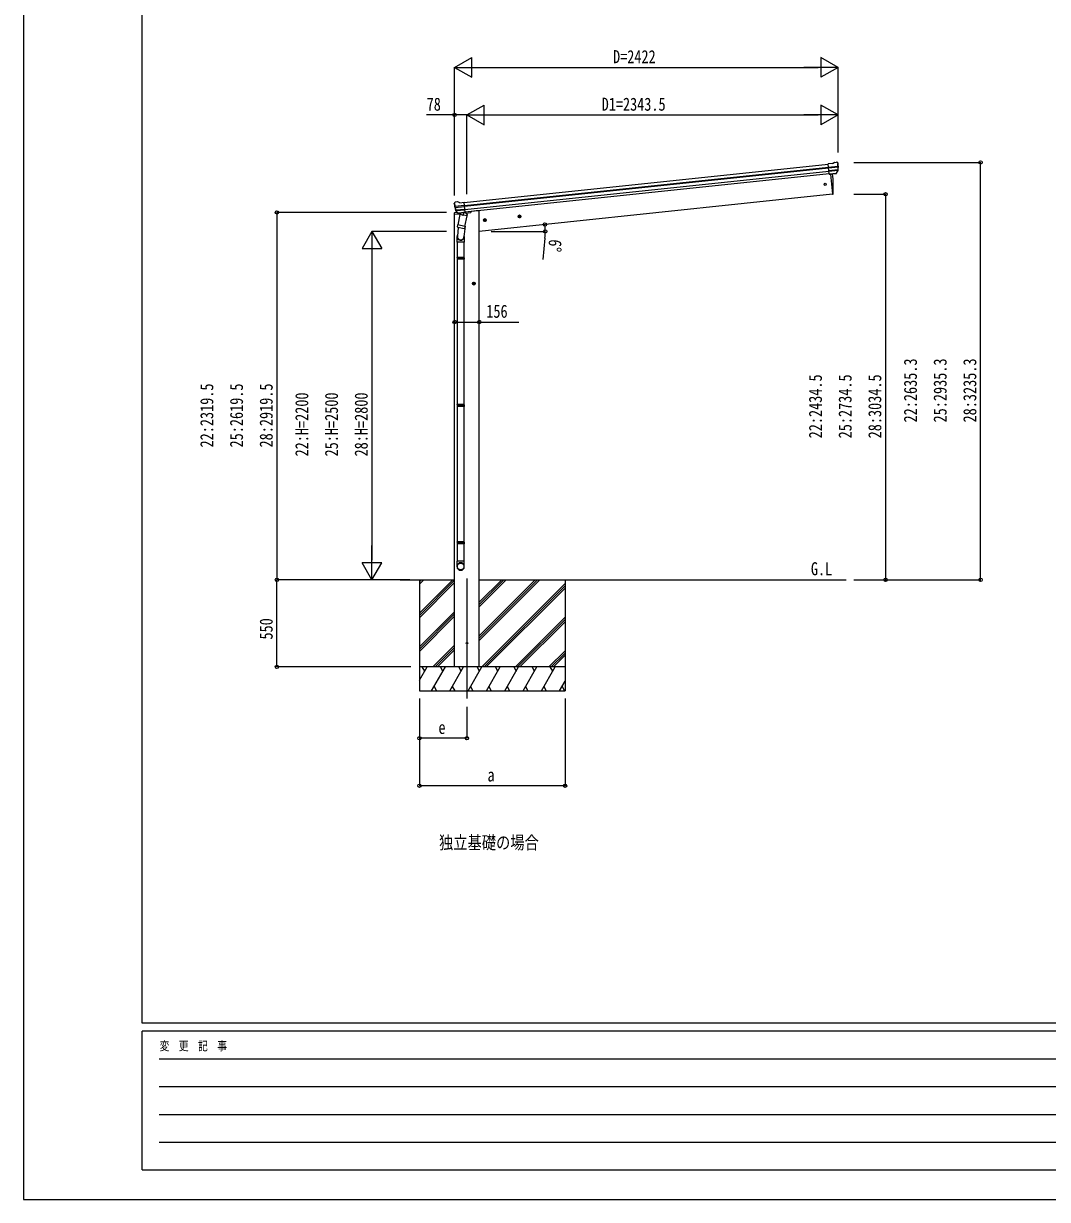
# Model space of a CAD drawing. Units: millimetres, scale not verified. Extents: x -10512 to 10512, y -7425 to 7425.
# Drawn here: x -10512 to -4046, y -7425 to 0 of the extents above; entities that cross this region are included whole.
import ezdxf
from ezdxf.enums import TextEntityAlignment as Align

# ---------------------------------------------------------------- set-up
doc = ezdxf.new("R2010")
doc.units = ezdxf.units.MM
doc.header["$LTSCALE"] = 40
for name, color, linetype in [('0-2_USER1', 3, 'Continuous'), ('0-3_YKK_12', 2, 'Continuous'), ('0-4_YKK_13', 4, 'Continuous'), ('0-5_YKK_A1', 4, 'Continuous'), ('0-6_YKK_D', 6, 'Continuous'), ('0-7_YKK_ZWAK', 7, 'Continuous')]:
    doc.layers.add(name, color=color, linetype=linetype)
doc.styles.add('ＭＳ ゴシック', font='')
doc.styles.get('ＭＳ ゴシック').set_extended_font_data('MS Gothic')

msp = doc.modelspace()

# ---------------------------------------------------------------- linework, layer by layer
at = {"layer": '0-3_YKK_12'}
msp.add_line((-7712.45, -3503.29), (-7712.45, -4262.5), dxfattribs=at)
at = {"layer": '0-4_YKK_13'}
for p, q in [((-5404.57, -884.04), (-5431.09, -886.83)), ((-5424.3, -951.38), (-5431.09, -886.83)), ((-5378.25, -875.24), (-5378.25, -875.24)), ((-5374.58, -876.33), (-5374.59, -876.33)), ((-5374.58, -876.33), (-5370.26, -879.83)), ((-5370.26, -879.83), (-5369.4, -880.52)), ((-5368.01, -884.22), (-5368.32, -882.37)), ((-5428.93, -907.36), (-5369.19, -901.08)), ((-5368.71, -906.95), (-5428.31, -913.21)), ((-5369.55, -923.7), (-5426.58, -929.7)), ((-5370.94, -928.36), (-5426.11, -934.16)), ((-5380.95, -946.6), (-5424.33, -951.15)), ((-5424.3, -951.38), (-5414.36, -950.33)), ((-5417.42, -950.66), (-5404.03, -1078.05)), ((-5414.36, -950.33), (-5414.08, -950.4)), ((-5414.08, -950.4), (-5388.75, -947.74)), ((-5388.75, -947.74), (-5388.5, -947.62)), ((-5388.5, -947.62), (-5380.81, -946.81)), ((-5379.5, -944.94), (-5370.05, -926.64)), ((-5378.44, -945.37), (-5368.32, -927.11)), ((-5404.03, -1078.05), (-5401.98, -1077.76)), ((-7792.74, -1139.07), (-7792.82, -1137.2)), ((-7791.45, -1134.3), (-7792.15, -1135.16)), ((-7787.95, -1129.98), (-7791.45, -1134.3)), ((-7728.34, -1149.04), (-7788.08, -1155.31)), ((-7787.95, -1129.98), (-7787.95, -1129.98)), ((-7787.33, -1161.15), (-7727.73, -1154.89)), ((-7784.6, -1128.16), (-7784.59, -1128.16)), ((-7769.82, -1196.71), (-7783.52, -1180.96)), ((-7783.03, -1177.37), (-7726, -1171.37)), ((-7768.88, -1196.07), (-7781.93, -1180.14)), ((-7780.7, -1181.64), (-7725.53, -1175.84)), ((-7757.02, -1131.29), (-7730.5, -1128.51)), ((-7723.72, -1193.06), (-7730.5, -1128.51)), ((-7685.47, -1186.11), (-7685.9, -1189.34)), ((-7792.45, -1197.66), (-7793.35, -1204.49)), ((-7793.35, -1204.49), (-7759.62, -1200.95)), ((-7772.94, -1193.3), (-7789.79, -1195.07)), ((-7756.38, -1206), (-7769.74, -1271.65)), ((-7759.52, -1196.82), (-7767.21, -1197.63)), ((-7767.12, -1197.39), (-7723.74, -1192.83)), ((-7766.37, -1197.63), (-7764.8, -1197.47)), ((-7764.8, -1197.47), (-7727.26, -1193.52)), ((-7763.01, -1197.93), (-7763.16, -1198.66)), ((-7762.54, -1199.79), (-7737.79, -1209.54)), ((-7759.25, -1196.89), (-7759.52, -1196.82)), ((-7733.92, -1194.22), (-7759.25, -1196.89)), ((-7711.5, -1215.13), (-7756.38, -1206)), ((-7754.21, -1203.08), (-7754.87, -1206.31)), ((-7733.4, -1194.55), (-7736.32, -1208.9)), ((-7733.66, -1194.1), (-7733.92, -1194.22)), ((-7723.72, -1193.06), (-7733.66, -1194.1)), ((-7727.26, -1193.52), (-7725.7, -1193.36)), ((-7724.86, -1280.78), (-7711.5, -1215.13)), ((-7723.88, -1191.48), (-7722.96, -1191.66)), ((-7722.96, -1191.66), (-7711.75, -1208.59)), ((-7719.6, -1196.74), (-7690.33, -1193.66)), ((-7711.75, -1208.59), (-7713.02, -1214.82)), ((-7767.33, -1286.94), (-7772.89, -1342.66)), ((-7772.22, -1283.9), (-7769.73, -1271.65)), ((-7772.01, -1285.3), (-7772.01, -1285.3)), ((-7770.67, -1286.26), (-7729.71, -1294.59)), ((-7724.86, -1280.78), (-7769.74, -1271.65)), ((-7724.43, -1278.64), (-7731.08, -1346.39)), ((-7724.87, -1280.78), (-7727.41, -1293.25)), ((-7775.04, -1379.82), (-7775.04, -1345.47)), ((-7729.04, -1379.82), (-7775.04, -1379.82)), ((-7773.04, -1379.82), (-7773.04, -1476.57)), ((-7731.04, -1379.82), (-7731.04, -1476.57)), ((-7729.04, -1345.17), (-7729.04, -1379.82)), ((-7775.04, -1478.57), (-7774.04, -1476.57)), ((-7729.04, -1478.57), (-7775.04, -1478.57)), ((-7730.04, -1476.57), (-7774.04, -1476.57)), ((-7729.04, -1478.57), (-7730.04, -1476.57)), ((-7729.04, -1478.57), (-7729.04, -1486.57)), ((-7729.04, -1486.57), (-7775.04, -1486.57)), ((-7730.04, -1488.57), (-7774.04, -1488.57)), ((-7773.04, -1488.57), (-7773.04, -2406.5)), ((-7731.04, -1488.57), (-7731.04, -2406.5)), ((-7729.04, -1486.57), (-7730.04, -1488.57)), ((-7775.04, -2408.5), (-7774.04, -2406.5)), ((-7729.04, -2408.5), (-7775.04, -2408.5)), ((-7729.04, -2416.5), (-7775.04, -2416.5)), ((-7730.04, -2406.5), (-7774.04, -2406.5)), ((-7730.04, -2418.5), (-7774.04, -2418.5)), ((-7773.04, -2418.5), (-7773.04, -3272.94)), ((-7731.04, -2418.5), (-7731.04, -3272.94)), ((-7729.04, -2408.5), (-7730.04, -2406.5)), ((-7729.04, -2416.5), (-7730.04, -2418.5)), ((-7729.04, -2408.5), (-7729.04, -2416.5)), ((-7775.04, -3274.94), (-7774.04, -3272.94)), ((-7729.04, -3274.94), (-7775.04, -3274.94)), ((-7729.04, -3282.94), (-7775.04, -3282.94)), ((-7730.04, -3272.94), (-7774.04, -3272.94)), ((-7730.04, -3284.94), (-7774.04, -3284.94)), ((-7773.04, -3284.94), (-7773.04, -3394.94)), ((-7731.04, -3284.94), (-7731.04, -3394.94)), ((-7729.04, -3274.94), (-7730.04, -3272.94)), ((-7729.04, -3282.94), (-7730.04, -3284.94)), ((-7729.04, -3274.94), (-7729.04, -3282.94)), ((-7775.04, -3429.08), (-7775.04, -3394.94)), ((-7729.04, -3394.94), (-7775.04, -3394.94)), ((-7729.04, -3429.08), (-7729.04, -3394.94))]:
    msp.add_line(p, q, dxfattribs=at)
for points in [[(-5404.57, -884.04), (-5392.97, -877.07), (-5392.96, -877.07)], [(-5391.74, -876.66), (-5391.73, -876.66), (-5378.25, -875.24)], [(-7771.11, -1126.74), (-7771.11, -1126.74), (-7784.59, -1128.16)], [(-7757.02, -1131.29), (-7769.82, -1126.89), (-7769.82, -1126.89)], [(-7775.04, -1478.57), (-7775.04, -1486.57), (-7774.04, -1488.57)], [(-7775.04, -2408.5), (-7775.04, -2416.5), (-7774.04, -2418.5)], [(-7775.04, -3274.94), (-7775.04, -3282.94), (-7774.04, -3284.94)]]:
    msp.add_lwpolyline(points, dxfattribs=at)
for centre, radius in [((-5450.83, -1015.5), 6.5), ((-7712.45, -3912.5), 5), ((-7712.45, -3912.5), 4.5)]:
    msp.add_circle(centre, radius, dxfattribs=at)
for centre, radius, start, end in [((-5391.42, -879.64), 3, 96.02369, 120.97631), ((-5377.73, -880.21), 5, 51.04426, 95.95574), ((-5561.57, -905.87), 192.44, 1.4271, 6.57578), ((-5568.91, -905.34), 202, 354.13916, 6), ((-6299.62, -1037.83), 900.99, 357.6414, 5.6433), ((-5381.06, -943.92), 2.99, 285.2717, 331.00739), ((-5372.71, -925.26), 3, 332.69111, 354.20009), ((-5568.91, -905.34), 200.2, 354.20009, 359.53883), ((-5323.92, -898.97), 45.32, 182.67122, 185.64518), ((-5368.52, -908.28), 1.35, 95.1605, 97.91927), ((-5365.92, -906.73), 2.74, 179.02151, 184.43412), ((-5370.95, -925.66), 3, 331, 354.13916), ((-5402.4, -1074.79), 3, 278, 357.63919), ((-7591.84, -1117.95), 202, 186, 197.86084), ((-7598.91, -1120), 192.44, 185.42422, 190.5729), ((-7832.8, -1162.66), 45.32, 6.35482, 9.32878), ((-7784.07, -1133.13), 5, 96.04426, 140.95574), ((-7790.11, -1161.52), 2.74, 7.56588, 12.97849), ((-7787.24, -1162.5), 1.35, 94.08073, 96.8395), ((-7591.84, -1117.95), 200.2, 192.46117, 197.79991), ((-7781.25, -1178.99), 3, 197.86084, 221), ((-7779.61, -1178.24), 3, 197.79991, 219.30889), ((-7770.79, -1129.72), 3, 71.02369, 95.97631), ((-7789.47, -1198.05), 3, 96, 172.5), ((-7767.56, -1194.75), 2.99, 220.99261, 266.7283), ((-7766.42, -1197.14), 0.5, 240.73754, 276), ((-7763.5, -1197.83), 0.5, 348.5, 96), ((-7762.18, -1198.86), 1, 168.5, 248.5), ((-7737.32, -1208.63), 1.03, 242.53897, 344.46569), ((-7732.82, -1194.71), 0.604, 93.09842, 164.70595), ((-7725.75, -1192.86), 0.5, 276, 311.26246), ((-7690.85, -1188.69), 5, 276, 352.5), ((-7770.32, -1284.32), 1.95, 167.54017, 209.97766), ((-7770.27, -1284.3), 2, 209.90962, 258.5), ((-7729.31, -1292.63), 2, 258.5, 341.96843), ((-7745.04, -1345.47), 30, 177.45142, 180)]:
    msp.add_arc(centre, radius, start, end, dxfattribs=at)
for centre, major_axis, ratio, start_param, end_param in [((-5370.27, -883.83), (-0.87, 5.91), 0.020485, 0.671432, 1.5691306), ((-5375.67, -879.31), (5.88, -1.31), 0.24881, 0.460585, 0.4641038), ((-5371.29, -882.85), (-2.34, 1.9), 0.995767, 3.9859716, 4.712389), ((-5381.26, -943.62), (-0.11, 3), 0.642905, 3.2459383, 4.203928), ((-5381.13, -943.82), (1.66, -2.51), 0.997631, 5.8041905, 5.8929484), ((-5381.2, -943.71), (3.53, -2.11), 0.650902, 5.2561448, 5.3289554), ((-5378.83, -943.36), (1.08, 3.13), 0.040856, 2.1135035, 2.1416249), ((-5566.6, -927.28), (-20.92, 199.05), 0.994373, 4.7113789, 4.7277536), ((-7789.82, -1137.05), (1.9, 2.34), 0.995767, 1.5707963, 2.2972137), ((-7786.27, -1132.67), (-5.48, -2.51), 0.24881, 5.8190815, 5.8226003), ((-7790.61, -1138.21), (-0.38, 5.97), 0.020485, 4.7140547, 5.6117533), ((-7589.54, -1139.9), (-20.92, 199.05), 0.994373, 1.5554317, 1.5718064), ((-7769.86, -1194.67), (-1.71, 2.84), 0.040856, 4.1415604, 4.1696818), ((-7767.43, -1194.41), (-0.51, 2.96), 0.642905, 2.0792573, 3.037247), ((-7767.47, -1194.52), (-3.02, -2.79), 0.650902, 0.9542299, 1.0270405), ((-7767.52, -1194.64), (-1.1, -2.8), 0.997631, 0.3902369, 0.4789948), ((-7752.04, -1345.17), (23, 0), 0.996195, 2.621936, 6.6074797), ((-7752.04, -1345.17), (21, 0), 0.996195, 3.0215498, 6.2247991), ((-7752.04, -3427.34), (-23, 0), 0.996195, 3.1415927, 6.2831853), ((-7752.04, -3429.08), (-23, 0), 0.996195, 3.1415927, 6.2831853), ((-7752.04, -3429.08), (0, -23.43), 0.981806, 4.712389, 7.8539816)]:
    msp.add_ellipse(centre, major_axis=major_axis, ratio=ratio, start_param=start_param, end_param=end_param, dxfattribs=at)
msp.add_ellipse((-7752.04, -3429.08), major_axis=(21, 0), ratio=0.996195, dxfattribs=at)
at = {"layer": '0-5_YKK_A1'}
for p, q in [((-7730.29, -1130.5), (-5430.88, -888.82)), ((-7728.31, -1149.39), (-5428.89, -907.71)), ((-7727.88, -1153.57), (-5428.45, -911.89)), ((-7725.78, -1173.43), (-5426.37, -931.75)), ((-5424.61, -948.49), (-7724.02, -1190.17)), ((-5417.42, -950.66), (-5404.03, -1078.05)), ((-5404.03, -1078.05), (-7634.7, -1312.5)), ((-7790.2, -4062.5), (-7790.2, -1204.16)), ((-7588.54, -1240.28), (-7608.43, -1242.37)), ((-7599.27, -1233.86), (-7605.34, -1238.27)), ((-7605.34, -1238.27), (-7604.56, -1245.74)), ((-7604.56, -1245.74), (-7597.7, -1248.79)), ((-7597.44, -1251.27), (-7599.53, -1231.38)), ((-7592.41, -1236.91), (-7599.27, -1233.86)), ((-7369.74, -1217.28), (-7389.64, -1219.37)), ((-7380.47, -1210.86), (-7386.55, -1215.28)), ((-7386.55, -1215.28), (-7385.76, -1222.74)), ((-7385.76, -1222.74), (-7378.91, -1225.79)), ((-7378.64, -1228.27), (-7380.74, -1208.38)), ((-7373.62, -1213.92), (-7380.47, -1210.86)), ((-7668.7, -1652.05), (-7668.7, -1632.05)), ((-7658.7, -1642.05), (-7678.7, -1642.05)), ((-7668.7, -1634.55), (-7675.2, -1638.3)), ((-7675.2, -1638.3), (-7675.2, -1645.8)), ((-7675.2, -1645.8), (-7668.7, -1649.56)), ((-7662.2, -1638.3), (-7668.7, -1634.55)), ((-8134.31, -3512.5), (-7790.2, -3512.5)), ((-8012.45, -3512.5), (-8012.45, -4212.5)), ((-8012.45, -3723.73), (-7801.22, -3512.5)), ((-8012.45, -3539.88), (-7985.07, -3512.5)), ((-8012.45, -3525.74), (-7999.21, -3512.5)), ((-8012.45, -3737.87), (-7790.2, -3515.62)), ((-8012.45, -3752.01), (-7790.2, -3529.76)), ((-7634.7, -3512.5), (-5318.16, -3512.5)), ((-7634.7, -3894.76), (-7252.44, -3512.5)), ((-7634.7, -3866.48), (-7280.72, -3512.5)), ((-7634.7, -3880.62), (-7266.58, -3512.5)), ((-7634.7, -3682.63), (-7464.57, -3512.5)), ((-7634.7, -3668.49), (-7478.71, -3512.5)), ((-7634.7, -3654.35), (-7492.85, -3512.5)), ((-7618.59, -4062.5), (-7092.45, -3536.36)), ((-7604.45, -4062.5), (-7092.45, -3550.5)), ((-7092.45, -3512.5), (-7092.45, -4212.5)), ((-7590.31, -4062.5), (-7092.45, -3564.65)), ((-8012.45, -3935.86), (-7790.2, -3713.61)), ((-8012.45, -3950), (-7790.2, -3727.75)), ((-8012.45, -3964.14), (-7790.2, -3741.89)), ((-7406.46, -4062.5), (-7092.45, -3748.49)), ((-7392.32, -4062.5), (-7092.45, -3762.64)), ((-7378.17, -4062.5), (-7092.45, -3776.78)), ((-7926.96, -4062.5), (-7790.2, -3925.74)), ((-7912.82, -4062.5), (-7790.2, -3939.88)), ((-7898.67, -4062.5), (-7790.2, -3954.03)), ((-7194.33, -4062.5), (-7092.45, -3960.62)), ((-7180.18, -4062.5), (-7092.45, -3974.77)), ((-7166.04, -4062.5), (-7092.45, -3988.91)), ((-7092.45, -4062.5), (-8012.45, -4062.5)), ((-8012.45, -4146.33), (-7964.05, -4062.5)), ((-7979.05, -4088.48), (-7994.05, -4062.5)), ((-7935.18, -4212.5), (-7848.58, -4062.5)), ((-7863.58, -4088.48), (-7878.58, -4062.5)), ((-7819.71, -4212.5), (-7733.11, -4062.5)), ((-7748.11, -4088.48), (-7763.11, -4062.5)), ((-7704.24, -4212.5), (-7617.64, -4062.5)), ((-7632.64, -4088.48), (-7647.64, -4062.5)), ((-7588.77, -4212.5), (-7502.17, -4062.5)), ((-7517.17, -4088.48), (-7532.17, -4062.5)), ((-7473.3, -4212.5), (-7386.7, -4062.5)), ((-7416.7, -4062.5), (-7401.7, -4088.48)), ((-7357.83, -4212.5), (-7271.23, -4062.5)), ((-7286.23, -4088.48), (-7301.23, -4062.5)), ((-7242.36, -4212.5), (-7155.76, -4062.5)), ((-7170.76, -4088.48), (-7185.76, -4062.5)), ((-7126.89, -4212.5), (-7092.45, -4152.84)), ((-8012.45, -4212.5), (-7092.45, -4212.5)), ((-7920.19, -4186.52), (-7905.19, -4212.5)), ((-7804.71, -4186.52), (-7789.71, -4212.5)), ((-7689.24, -4186.52), (-7674.25, -4212.5)), ((-7573.77, -4186.52), (-7558.78, -4212.5)), ((-7458.3, -4186.52), (-7443.31, -4212.5)), ((-7342.83, -4186.52), (-7327.84, -4212.5)), ((-7227.36, -4186.52), (-7212.37, -4212.5)), ((-7111.89, -4186.52), (-7096.89, -4212.5))]:
    msp.add_line(p, q, dxfattribs=at)
for points in [[(-7634.7, -4062.5), (-7634.7, -1183.5), (-7654.7, -1183.5), (-7685.56, -1186.74)], [(-7597.7, -1248.79), (-7591.63, -1244.38), (-7592.41, -1236.91)], [(-7378.91, -1225.79), (-7372.83, -1221.38), (-7373.62, -1213.92)], [(-7668.7, -1649.56), (-7662.2, -1645.8), (-7662.2, -1638.3)]]:
    msp.add_lwpolyline(points, dxfattribs=at)
for centre, radius in [((-7598.48, -1241.32), 8.5), ((-7598.48, -1241.32), 7.7), ((-7598.48, -1241.32), 6.5), ((-7379.69, -1218.33), 8.5), ((-7379.69, -1218.33), 7.7), ((-7379.69, -1218.33), 6.5), ((-7668.7, -1642.05), 8.5), ((-7668.7, -1642.05), 7.7), ((-7668.7, -1642.05), 6.5)]:
    msp.add_circle(centre, radius, dxfattribs=at)
at = {"layer": '0-6_YKK_D'}
for p, q in [((-7790.7, -277.22), (-7682.45, -214.72)), ((-7682.45, -339.72), (-7682.45, -214.72)), ((-5368.99, -277.22), (-5477.24, -214.72)), ((-5477.24, -214.72), (-5477.24, -339.72)), ((-7790.7, -1076.57), (-7790.7, -276.22)), ((-7790.7, -277.22), (-7682.45, -339.72)), ((-7790.7, -277.22), (-7574.19, -277.22)), ((-7665.7, -277.22), (-5493.99, -277.22)), ((-5368.99, -277.22), (-5585.49, -277.22)), ((-5368.99, -277.22), (-5477.24, -339.72)), ((-5368.99, -814.4), (-5368.99, -276.22)), ((-7712.45, -577.22), (-7604.2, -514.72)), ((-7604.2, -639.72), (-7604.2, -514.72)), ((-5368.99, -577.22), (-5477.24, -514.72)), ((-5477.24, -514.72), (-5477.24, -639.72)), ((-7790.2, -1086.52), (-7790.2, -576.22)), ((-7712.45, -1078.35), (-7712.45, -576.22)), ((-7712.45, -1078.35), (-7712.45, -576.22)), ((-7712.45, -577.22), (-7604.2, -639.72)), ((-7712.45, -577.22), (-7495.94, -577.22)), ((-7587.45, -577.22), (-5493.99, -577.22)), ((-5368.99, -577.22), (-5585.49, -577.22)), ((-5368.99, -577.22), (-5477.24, -639.72)), ((-5368.99, -814.4), (-5368.99, -576.22)), ((-5268.16, -877.22), (-4467.99, -877.22)), ((-4468.99, -3512.5), (-4468.99, -877.22)), ((-5268.16, -1078.05), (-5067.99, -1078.05)), ((-5068.99, -1078.05), (-5068.99, -3512.5)), ((-7840.7, -1193.01), (-8913.45, -1193.01)), ((-8912.45, -1193.01), (-8912.45, -3512.5)), ((-8312.45, -1312.5), (-8374.95, -1420.75)), ((-7840.7, -1312.5), (-8313.45, -1312.5)), ((-8312.45, -1312.5), (-8249.95, -1420.75)), ((-8312.45, -1312.5), (-8312.45, -1529.01)), ((-7560.34, -1312.5), (-7216.74, -1312.5)), ((-7219.91, -1354.94), (-7233.75, -1490.24)), ((-8374.95, -1420.75), (-8249.95, -1420.75)), ((-8312.45, -1437.5), (-8312.45, -3387.5)), ((-8312.45, -3512.5), (-8312.45, -3295.99)), ((-8312.45, -3512.5), (-8374.95, -3404.25)), ((-8249.95, -3404.25), (-8374.95, -3404.25)), ((-8312.45, -3512.5), (-8249.95, -3404.25)), ((-8199.76, -3512.5), (-8913.45, -3512.5)), ((-8072.06, -3512.5), (-8913.45, -3512.5)), ((-8912.45, -4062.5), (-8912.45, -3512.5)), ((-8199.76, -3512.5), (-8313.45, -3512.5)), ((-5268.16, -3512.5), (-5067.99, -3512.5)), ((-5268.16, -3512.5), (-4467.99, -3512.5)), ((-8066.36, -4062.5), (-8913.45, -4062.5)), ((-8012.45, -4262.5), (-8012.45, -4813.5)), ((-8012.45, -4262.5), (-8012.45, -4513.5)), ((-7092.45, -4262.5), (-7092.45, -4813.5)), ((-7712.45, -4313.88), (-7712.45, -4513.5)), ((-7712.45, -4512.5), (-8012.45, -4512.5)), ((-7092.45, -4812.5), (-8012.45, -4812.5))]:
    msp.add_line(p, q, dxfattribs=at)
for points in [[(-7712.45, -577.22), (-7790.2, -577.22), (-7968.7, -577.22)], [(-7790.2, -1884.63), (-7634.7, -1884.63), (-7384.2, -1884.63)]]:
    msp.add_lwpolyline(points, dxfattribs=at)
for centre in [(-7790.2, -577.22), (-4468.99, -877.22), (-5068.99, -1078.05), (-8912.45, -1193.01), (-7220.03, -1268.92), (-7217.74, -1312.5), (-7790.2, -1884.63), (-7634.7, -1884.63), (-8912.45, -3512.5), (-8912.45, -3512.5), (-5068.99, -3512.5), (-4468.99, -3512.5), (-8912.45, -4062.5), (-8012.45, -4512.5), (-7712.45, -4512.5), (-8012.45, -4812.5), (-7092.45, -4812.5)]:
    msp.add_circle(centre, 10.62, dxfattribs=at)
for start, end in [(360, 6), (354.15737, 360)]:
    msp.add_arc((-7634.7, -1312.5), 416.96, start, end, dxfattribs=at)
at = {"layer": '0-7_YKK_ZWAK'}
for p, q in [((-9762.45, -6312.5), (-9762.45, 6937.5)), ((9737.55, -6312.5), (-9762.45, -6312.5)), ((-3262.45, -6362.5), (-9762.45, -6362.5)), ((-9762.45, -7237.5), (-9762.45, -6362.5)), ((-9656.2, -6537.5), (-3387.45, -6537.5)), ((-9656.2, -6712.5), (-3387.45, -6712.5)), ((-9656.2, -6887.5), (-3387.45, -6887.5)), ((-9656.2, -7062.5), (-3387.45, -7062.5)), ((-9762.45, -7237.5), (-3262.45, -7237.5))]:
    msp.add_line(p, q, dxfattribs=at)
msp.add_lwpolyline([(-10512.5, -7425), (10512.5, -7425), (10512.5, 7425), (-10512.5, 7425)], close=True, dxfattribs=at)

# ---------------------------------------------------------------- texts
at = {"layer": '0-2_USER1', "style": 'ＭＳ ゴシック', "width": 0.8}
for s, p in [('G.L', (-5540.5, -3508.5)), ('独立基礎の場合', (-7888.5, -5237.5))]:
    msp.add_text(s, height=82.48, dxfattribs=at).set_placement(p, align=Align.BOTTOM_LEFT)
at = {"layer": '0-6_YKK_D', "style": 'ＭＳ ゴシック', "width": 0.8}
for s, p in [('D=2422', (-6789.84, -275.22)), ('78', (-7966.7, -575.22)), ('D1=2343.5', (-6861.72, -575.22)), ('156', (-7590.2, -1882.63)), ('e', (-7892.45, -4510.5)), ('a', (-7582.45, -4810.5))]:
    msp.add_text(s, height=82.48, dxfattribs=at).set_placement(p, align=Align.BOTTOM_LEFT)
for s, rotation, p in [('6°', 264.157, (-7218.12, -1357.14)), ('22:2635.3', 90, (-4845.99, -2518.86)), ('25:2935.3', 90, (-4658.49, -2518.86)), ('28:3235.3', 90, (-4470.99, -2518.86)), ('22:2434.5', 90, (-5445.99, -2619.27)), ('25:2734.5', 90, (-5258.49, -2619.27)), ('28:3034.5', 90, (-5070.99, -2619.27)), ('22:2319.5', 90, (-9289.45, -2676.76)), ('25:2619.5', 90, (-9101.95, -2676.76)), ('28:2919.5', 90, (-8914.45, -2676.76)), ('22:H=2200', 90, (-8689.45, -2733.5)), ('25:H=2500', 90, (-8501.95, -2733.5)), ('28:H=2800', 90, (-8314.45, -2733.5)), ('550', 90, (-8914.45, -3889.5))]:
    msp.add_text(s, height=82.48, rotation=rotation, dxfattribs=at).set_placement(p, align=Align.BOTTOM_LEFT)
at = {"layer": '0-7_YKK_ZWAK', "style": 'ＭＳ ゴシック', "width": 0.8}
msp.add_text('変  更  記  事', height=54.99, dxfattribs=at).set_placement((-9653.28, -6500), align=Align.BOTTOM_LEFT)

doc.saveas('drawing.dxf')
